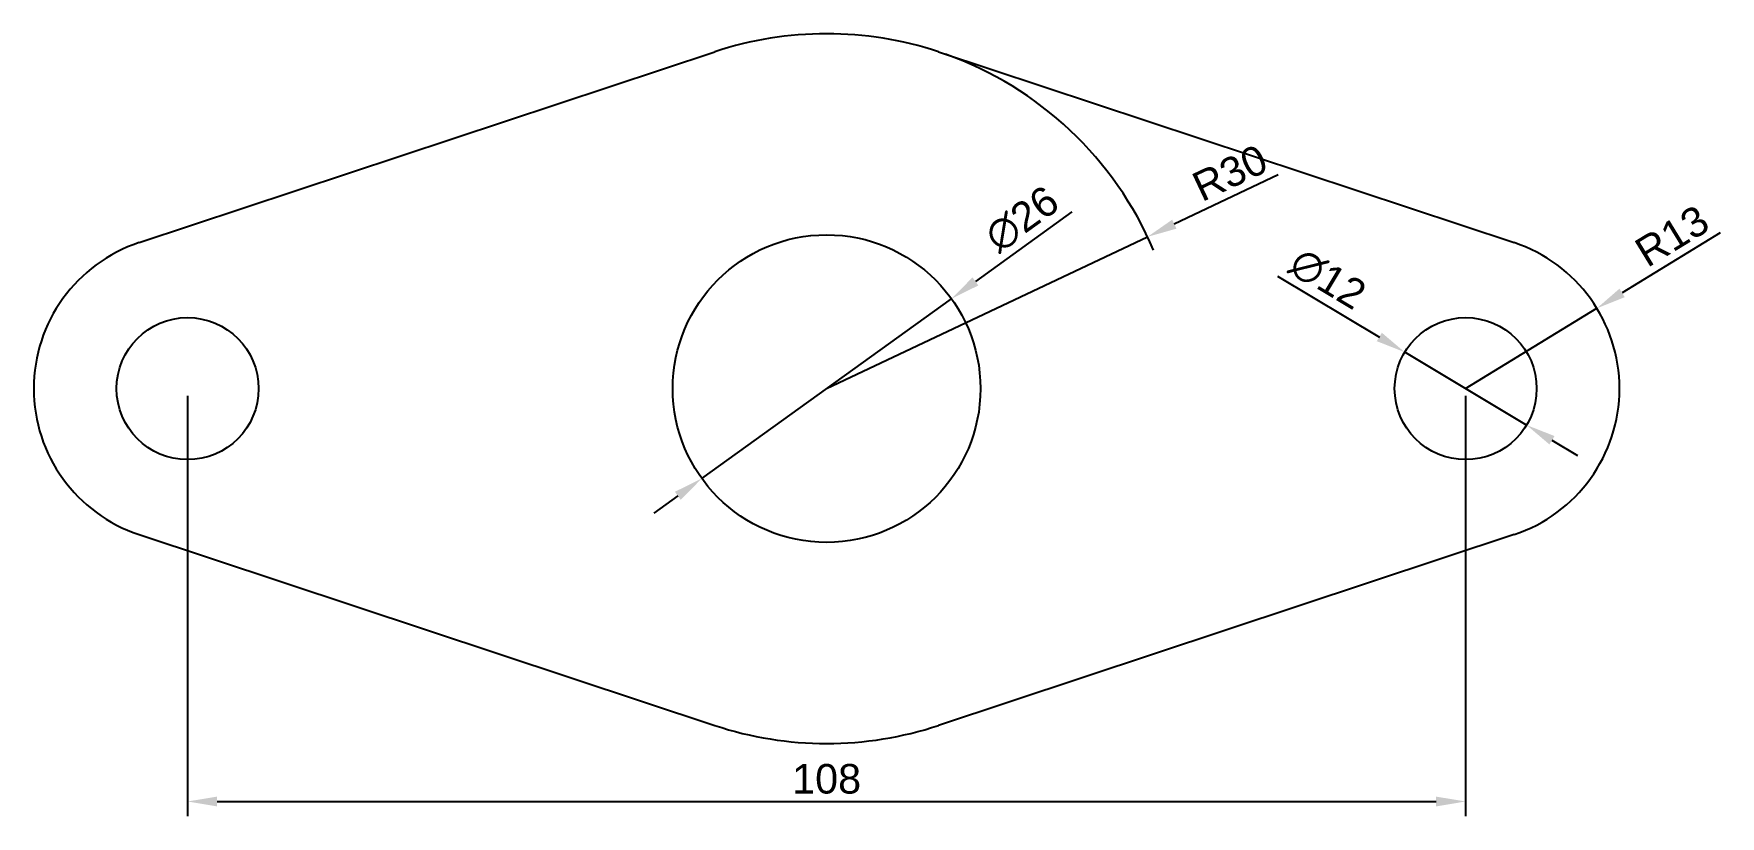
# Model space of a CAD drawing. Header units: millimetres. Extents: x 57 to 200, y 34 to 100.
import ezdxf

# ---------------------------------------------------------------- set-up
doc = ezdxf.new("R2010")
doc.units = ezdxf.units.MM
doc.styles.get("Standard").update_dxf_attribs({"font": 'arial.ttf'})
doc.dimstyles.new('ISO-25', dxfattribs={"dimtxt": 2.5, "dimasz": 2.5, "dimexe": 1.25, "dimexo": 0.625, "dimtad": 1, "dimtxsty": 'Standard', "dimcen": 2.5, "dimadec": 0, "dimazin": 0, "dimtfac": 1, "dimtmove": 0, "dimatfit": 3, "dimfxl": 1, "dimarcsym": 0})

# ---------------------------------------------------------------- blocks, each defined once
blk = doc.blocks.new('*D2')
at = {"color": 0, "lineweight": -2, "transparency": 16777216}
for p, q in [((162.1, 79.51), (170.71, 74.36)), ((183.15, 66.92), (172.85, 73.08)), ((185.29, 65.64), (187.44, 64.35))]:
    blk.add_line(p, q, dxfattribs=at)
at = {"color": 0, "transparency": 16777216}
for points in [[(170.92, 74.72), (170.49, 74.01), (172.85, 73.08)], [(185.51, 65.99), (185.08, 65.28), (183.15, 66.92)]]:
    blk.add_solid(points, dxfattribs=at)
at = {"layer": 'Defpoints', "color": 0, "transparency": 16777216}
for p in [(172.85, 73.08), (183.15, 66.92)]:
    blk.add_point(p, dxfattribs=at)
at = {"color": 0, "transparency": 16777216, "insert": (166.34, 79.27), "char_height": 2.5, "attachment_point": 5, "rotation": 329.1034}
blk.add_mtext('∅12', dxfattribs=at)
blk = doc.blocks.new('*D3')
at = {"color": 0, "lineweight": -2, "transparency": 16777216}
for p, q in [((199.52, 83.17), (191.22, 78.09)), ((178, 70), (189.09, 76.79))]:
    blk.add_line(p, q, dxfattribs=at)
at = {"color": 0, "transparency": 16777216}
blk.add_solid([(191, 78.45), (191.44, 77.73), (189.09, 76.79)], dxfattribs=at)
at = {"layer": 'Defpoints', "color": 0, "transparency": 16777216}
for p in [(189.09, 76.79), (178, 70)]:
    blk.add_point(p, dxfattribs=at)
at = {"color": 0, "transparency": 16777216, "insert": (195.44, 82.9), "char_height": 2.5, "attachment_point": 5, "rotation": 31.4623}
blk.add_mtext('R13', dxfattribs=at)
blk = doc.blocks.new('*D4')
at = {"color": 0, "lineweight": -2, "transparency": 16777216}
for p, q in [((144.73, 84.94), (136.57, 79.06)), ((113.45, 62.4), (134.55, 77.6)), ((111.43, 60.94), (109.4, 59.48))]:
    blk.add_line(p, q, dxfattribs=at)
at = {"color": 0, "transparency": 16777216}
for points in [[(136.33, 79.4), (136.82, 78.72), (134.55, 77.6)], [(111.18, 61.28), (111.67, 60.6), (113.45, 62.4)]]:
    blk.add_solid(points, dxfattribs=at)
at = {"layer": 'Defpoints', "color": 0, "transparency": 16777216}
for p in [(134.55, 77.6), (113.45, 62.4)]:
    blk.add_point(p, dxfattribs=at)
at = {"color": 0, "transparency": 16777216, "insert": (140.51, 84.33), "char_height": 2.5, "attachment_point": 5, "rotation": 35.7791}
blk.add_mtext('∅26', dxfattribs=at)
blk = doc.blocks.new('*D5')
at = {"color": 0, "lineweight": -2, "transparency": 16777216}
for p, q in [((162.16, 88.06), (153.38, 83.9)), ((124, 70), (151.12, 82.83))]:
    blk.add_line(p, q, dxfattribs=at)
blk.add_arc((124, 70), 30, 22.9339, 70.4567, dxfattribs=at)
at = {"color": 0, "transparency": 16777216}
blk.add_solid([(153.2, 84.28), (153.56, 83.52), (151.12, 82.83)], dxfattribs=at)
at = {"layer": 'Defpoints', "color": 0, "transparency": 16777216}
for p in [(151.12, 82.83), (124, 70)]:
    blk.add_point(p, dxfattribs=at)
at = {"color": 0, "transparency": 16777216, "insert": (158.08, 88.23), "char_height": 2.5, "attachment_point": 5, "rotation": 25.3212}
blk.add_mtext('R30', dxfattribs=at)
blk = doc.blocks.new('*D6')
at = {"color": 0, "lineweight": -2, "transparency": 16777216}
for p, q in [((70, 69.38), (70, 33.85)), ((178, 69.38), (178, 33.85)), ((72.5, 35.1), (175.5, 35.1))]:
    blk.add_line(p, q, dxfattribs=at)
at = {"color": 0, "transparency": 16777216}
for points in [[(72.5, 35.51), (72.5, 34.68), (70, 35.1)], [(175.5, 35.51), (175.5, 34.68), (178, 35.1)]]:
    blk.add_solid(points, dxfattribs=at)
at = {"layer": 'Defpoints', "color": 0, "transparency": 16777216}
for p in [(70, 70), (178, 70), (178, 35.1)]:
    blk.add_point(p, dxfattribs=at)
at = {"color": 0, "transparency": 16777216, "insert": (124, 37), "char_height": 2.5, "attachment_point": 5}
blk.add_mtext('108', dxfattribs=at)

msp = doc.modelspace()

# ---------------------------------------------------------------- linework, layer by layer
for p, q in [((65.907, 82.339), (114.556, 98.475)), ((133.444, 98.475), (182.093, 82.339)), ((65.907, 57.661), (114.556, 41.525)), ((182.093, 57.661), (133.444, 41.525))]:
    msp.add_line(p, q)
for centre, radius in [((124, 70), 13), ((70, 70), 6), ((178, 70), 6)]:
    msp.add_circle(centre, radius)
for centre, radius, start, end in [((124, 70), 30, 71.65037, 108.34963), ((70, 70), 13, 108.34963, 251.65037), ((178, 70), 13, 288.34963, 71.65037), ((124, 70), 30, 251.65037, 288.34963)]:
    msp.add_arc(centre, radius, start, end)

# ---------------------------------------------------------------- dimensions: what is measured, and where the dimension line sits
for center, mpoint, picture, middle in [((124, 70), (151.118, 82.831), '*D5', (158.085, 88.232)), ((178, 70), (189.089, 76.785), '*D3', (195.442, 82.903))]:
    dim = msp.add_radius_dim(center=center, mpoint=mpoint, dimstyle='ISO-25')
    dim.commit()
    dim.dimension.update_dxf_attribs({"geometry": picture, "text_midpoint": middle})
dim = msp.add_diameter_dim_2p(p1=(113.453, 62.399), p2=(134.547, 77.601), dimstyle='ISO-25')
dim.commit()
dim.dimension.update_dxf_attribs({"geometry": '*D4', "text_midpoint": (141.665, 82.731), "dimtype": 163})
dim = msp.add_diameter_dim_2p(p1=(183.149, 66.919), p2=(172.851, 73.081), dimstyle='ISO-25')
dim.commit()
dim.dimension.update_dxf_attribs({"geometry": '*D2', "text_midpoint": (165.332, 77.581)})
dim = msp.add_linear_dim(base=(178, 35.098), p1=(70, 70), p2=(178, 70), dimstyle='ISO-25')
dim.commit()
dim.dimension.update_dxf_attribs({"geometry": '*D6', "text_midpoint": (124, 36.999)})

doc.saveas('drawing.dxf')
